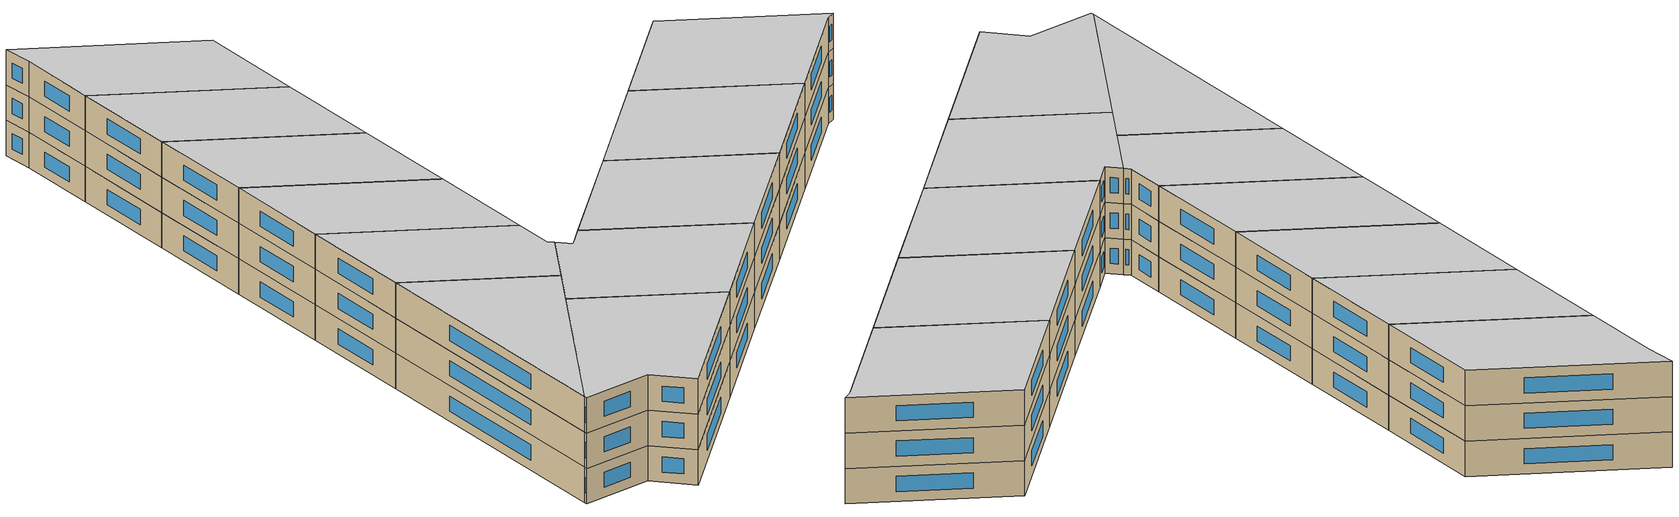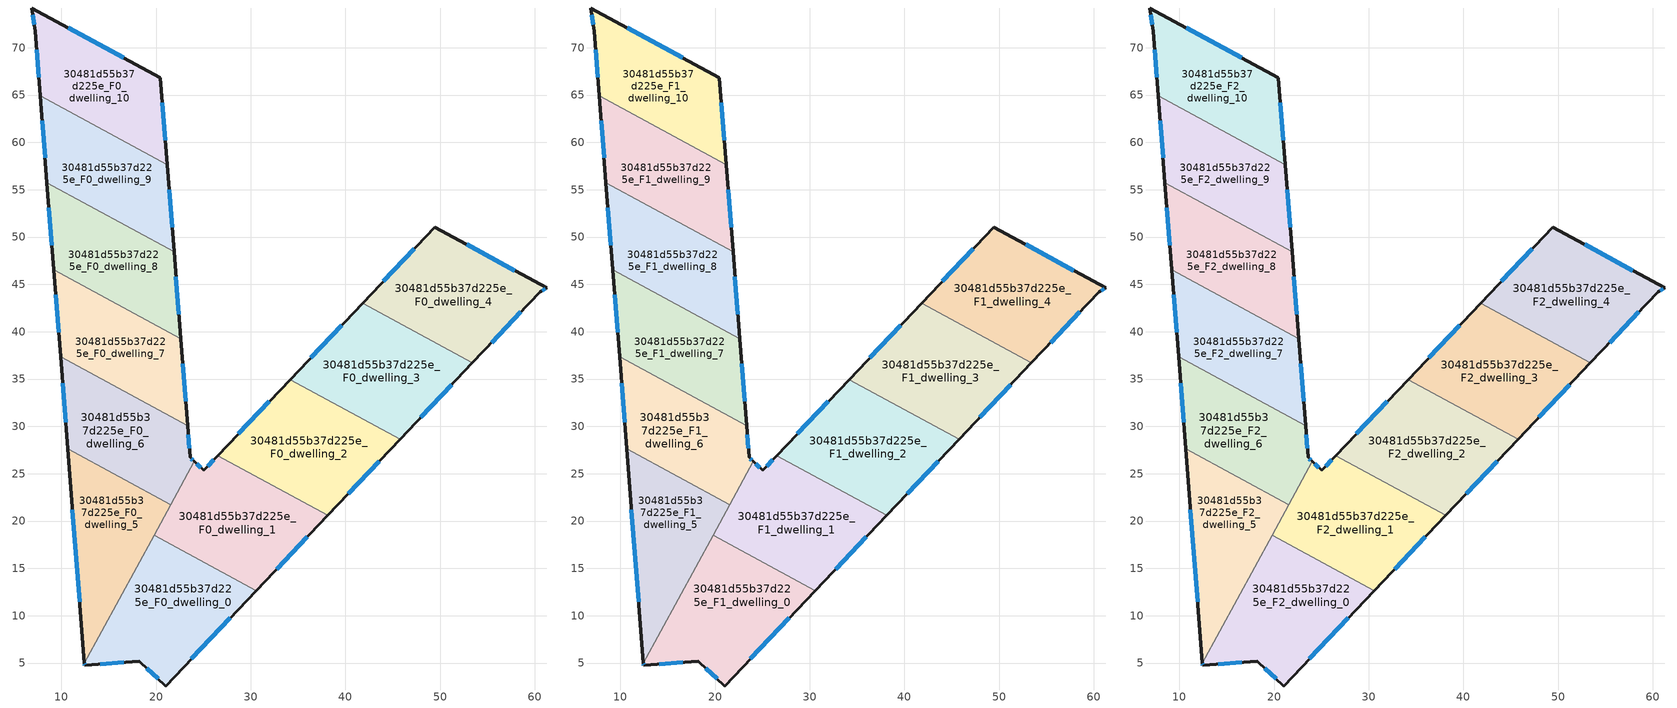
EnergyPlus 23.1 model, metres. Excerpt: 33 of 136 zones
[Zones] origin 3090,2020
30481d55b37d225e_F0_dwelling_0
 floor ground (EU_floor_Construction): 30.56,12.64 20.99,2.57 18.23,5.2 12.45,4.74 12.43,4.97 19.78,18.5 z0
 wall outside (EU_wall_Construction): 12.43,4.97 12.45,4.74 18.23,5.2 20.99,2.57 30.56,12.64 z0:3
 wall to 30481d55b37d225e_F0_dwelling_1 (EU_wall_Construction): 30.56,12.64 19.78,18.5 z0:3
 wall to 30481d55b37d225e_F0_dwelling_5 (EU_wall_Construction): 19.78,18.5 12.43,4.97 z0:3
 window (EU_Window_Construction): 23.73,5.45 27.83,9.77 / 19.02,4.45 20.2,3.32 / 14.1,4.87 16.58,5.07 / 12.43,4.91 12.44,4.81 z0.86:2.14
30481d55b37d225e_F0_dwelling_1
 floor ground (EU_floor_Construction): 38.11,20.59 30.56,12.64 19.78,18.5 24.02,26.31 25.03,25.35 26.5,26.9 z0
 wall outside (EU_wall_Construction): 30.56,12.64 38.11,20.59 / 26.5,26.9 25.03,25.35 24.02,26.31 z0:3
 wall to 30481d55b37d225e_F0_dwelling_2 (EU_wall_Construction): 38.11,20.59 26.5,26.9 z0:3
 wall to 30481d55b37d225e_F0_dwelling_6 (EU_wall_Construction): 24.02,26.31 21.54,21.75 z0:3
 wall to 30481d55b37d225e_F0_dwelling_5 (EU_wall_Construction): 21.54,21.74 19.78,18.5 z0:3
 window (EU_Window_Construction): 32.72,14.92 35.96,18.32 / 24.74,25.62 24.31,26.03 / 26.08,26.46 25.45,25.79 z0.86:2.14
30481d55b37d225e_F0_dwelling_10
 floor ground (EU_floor_Construction): 20.46,66.81 21.18,57.63 7.75,64.92 7.22,71.72 6.85,74.2 z0
 wall outside (EU_wall_Construction): 21.18,57.63 20.46,66.81 6.85,74.2 7.22,71.72 7.75,64.92 z0:3
 wall to 30481d55b37d225e_F0_dwelling_9 (EU_wall_Construction): 7.75,64.92 21.18,57.63 z0:3
 window (EU_Window_Construction): 7.37,69.78 7.6,66.86 / 6.95,73.49 7.11,72.43 / 16.57,68.92 10.74,72.09 / 20.97,60.25 20.67,64.18 z0.86:2.14
30481d55b37d225e_F0_dwelling_2
 floor ground (EU_floor_Construction): 45.77,28.64 38.11,20.59 26.5,26.9 34.15,34.95 z0
 wall outside (EU_wall_Construction): 34.15,34.95 26.5,26.9 / 38.11,20.59 45.77,28.64 z0:3
 wall to 30481d55b37d225e_F0_dwelling_3 (EU_wall_Construction): 45.77,28.64 34.15,34.95 z0:3
 window (EU_Window_Construction): 31.96,32.65 28.68,29.2 / 40.3,22.89 43.58,26.34 z0.86:2.14
30481d55b37d225e_F0_dwelling_3
 floor ground (EU_floor_Construction): 53.42,36.7 45.77,28.64 34.15,34.95 41.8,43.01 z0
 wall outside (EU_wall_Construction): 41.8,43.01 34.15,34.95 / 45.77,28.64 53.42,36.7 z0:3
 wall to 30481d55b37d225e_F0_dwelling_4 (EU_wall_Construction): 53.42,36.7 41.8,43.01 z0:3
 window (EU_Window_Construction): 39.62,40.71 36.34,37.25 / 47.95,30.94 51.23,34.4 z0.86:2.14
30481d55b37d225e_F0_dwelling_4
 floor ground (EU_floor_Construction): 61.28,44.63 60.59,44.24 53.42,36.7 41.8,43.01 49.45,51.06 z0
 wall outside (EU_wall_Construction): 53.42,36.7 60.59,44.24 61.28,44.63 49.45,51.06 41.8,43.01 z0:3
 window (EU_Window_Construction): 55.47,38.85 58.54,42.09 / 47.27,48.76 43.99,45.31 / 57.9,46.47 52.83,49.22 / 60.79,44.35 61.08,44.52 z0.86:2.14
30481d55b37d225e_F0_dwelling_5
 floor ground (EU_floor_Construction): 21.54,21.75 12.43,4.97 10.66,27.66 z0
 wall outside (EU_wall_Construction): 10.66,27.66 12.43,4.97 z0:3
 wall to 30481d55b37d225e_F0_dwelling_6 (EU_wall_Construction): 21.54,21.75 10.66,27.66 z0:3
 window (EU_Window_Construction): 11.16,21.17 11.92,11.45 z0.86:2.14
30481d55b37d225e_F0_dwelling_6
 floor ground (EU_floor_Construction): 23.33,30.04 23.59,26.72 24.02,26.31 21.54,21.75 10.66,27.66 9.9,37.34 z0
 wall outside (EU_wall_Construction): 9.9,37.34 10.66,27.66 / 24.02,26.31 23.59,26.72 23.33,30.04 z0:3
 wall to 30481d55b37d225e_F0_dwelling_7 (EU_wall_Construction): 23.33,30.04 9.9,37.34 z0:3
 window (EU_Window_Construction): 10.12,34.57 10.44,30.42 / 23.51,27.67 23.4,29.09 / 23.89,26.43 23.71,26.6 z0.86:2.14
30481d55b37d225e_F0_dwelling_7
 floor ground (EU_floor_Construction): 22.61,39.24 23.33,30.04 9.9,37.34 9.19,46.53 z0
 wall outside (EU_wall_Construction): 23.33,30.04 22.61,39.24 / 9.19,46.53 9.9,37.34 z0:3
 wall to 30481d55b37d225e_F0_dwelling_8 (EU_wall_Construction): 22.61,39.24 9.19,46.53 z0:3
 window (EU_Window_Construction): 23.12,32.67 22.82,36.61 / 9.39,43.9 9.7,39.96 z0.86:2.14
30481d55b37d225e_F0_dwelling_8
 floor ground (EU_floor_Construction): 21.89,48.43 22.61,39.24 9.19,46.53 8.47,55.73 z0
 wall outside (EU_wall_Construction): 22.61,39.24 21.89,48.43 / 8.47,55.73 9.19,46.53 z0:3
 wall to 30481d55b37d225e_F0_dwelling_9 (EU_wall_Construction): 21.89,48.43 8.47,55.73 z0:3
 window (EU_Window_Construction): 22.41,41.87 22.1,45.81 / 8.67,53.1 8.98,49.16 z0.86:2.14
30481d55b37d225e_F0_dwelling_9
 floor ground (EU_floor_Construction): 21.18,57.63 21.89,48.43 8.47,55.73 7.75,64.92 z0
 wall outside (EU_wall_Construction): 21.89,48.43 21.18,57.63 / 7.75,64.92 8.47,55.73 z0:3
 window (EU_Window_Construction): 21.69,51.06 21.38,55 / 7.96,62.29 8.26,58.35 z0.86:2.14
30481d55b37d225e_F1_dwelling_0
 floor to 30481d55b37d225e_F0_dwelling_0 (EU_floor_Construction): 30.56,12.64 20.99,2.57 18.23,5.2 12.45,4.74 12.43,4.97 19.78,18.5 z3
 wall outside (EU_wall_Construction): 12.43,4.97 12.45,4.74 18.23,5.2 20.99,2.57 30.56,12.64 z3:6
 wall to 30481d55b37d225e_F1_dwelling_1 (EU_wall_Construction): 30.56,12.64 19.78,18.5 z3:6
 wall to 30481d55b37d225e_F1_dwelling_5 (EU_wall_Construction): 19.78,18.5 12.43,4.97 z3:6
 window (EU_Window_Construction): 23.73,5.45 27.83,9.77 / 19.02,4.45 20.2,3.32 / 14.1,4.87 16.58,5.07 / 12.43,4.91 12.44,4.81 z3.86:5.14
30481d55b37d225e_F1_dwelling_1
 floor to 30481d55b37d225e_F0_dwelling_1 (EU_floor_Construction): 38.11,20.59 30.56,12.64 19.78,18.5 24.02,26.31 25.03,25.35 26.5,26.9 z3
 wall outside (EU_wall_Construction): 30.56,12.64 38.11,20.59 / 26.5,26.9 25.03,25.35 24.02,26.31 z3:6
 wall to 30481d55b37d225e_F1_dwelling_2 (EU_wall_Construction): 38.11,20.59 26.5,26.9 z3:6
 wall to 30481d55b37d225e_F1_dwelling_6 (EU_wall_Construction): 24.02,26.31 21.54,21.75 z3:6
 wall to 30481d55b37d225e_F1_dwelling_5 (EU_wall_Construction): 21.54,21.74 19.78,18.5 z3:6
 window (EU_Window_Construction): 32.72,14.92 35.96,18.32 / 24.74,25.62 24.31,26.03 / 26.08,26.46 25.45,25.79 z3.86:5.14
30481d55b37d225e_F1_dwelling_10
 floor to 30481d55b37d225e_F0_dwelling_10 (EU_floor_Construction): 20.46,66.81 21.18,57.63 7.75,64.92 7.22,71.72 6.85,74.2 z3
 wall outside (EU_wall_Construction): 21.18,57.63 20.46,66.81 6.85,74.2 7.22,71.72 7.75,64.92 z3:6
 wall to 30481d55b37d225e_F1_dwelling_9 (EU_wall_Construction): 7.75,64.92 21.18,57.63 z3:6
 window (EU_Window_Construction): 7.37,69.78 7.6,66.86 / 6.95,73.49 7.11,72.43 / 16.57,68.92 10.74,72.09 / 20.97,60.25 20.67,64.18 z3.86:5.14
30481d55b37d225e_F1_dwelling_2
 floor to 30481d55b37d225e_F0_dwelling_2 (EU_floor_Construction): 45.77,28.64 38.11,20.59 26.5,26.9 34.15,34.95 z3
 wall outside (EU_wall_Construction): 34.15,34.95 26.5,26.9 / 38.11,20.59 45.77,28.64 z3:6
 wall to 30481d55b37d225e_F1_dwelling_3 (EU_wall_Construction): 45.77,28.64 34.15,34.95 z3:6
 window (EU_Window_Construction): 31.96,32.65 28.68,29.2 / 40.3,22.89 43.58,26.34 z3.86:5.14
30481d55b37d225e_F1_dwelling_3
 floor to 30481d55b37d225e_F0_dwelling_3 (EU_floor_Construction): 53.42,36.7 45.77,28.64 34.15,34.95 41.8,43.01 z3
 wall outside (EU_wall_Construction): 41.8,43.01 34.15,34.95 / 45.77,28.64 53.42,36.7 z3:6
 wall to 30481d55b37d225e_F1_dwelling_4 (EU_wall_Construction): 53.42,36.7 41.8,43.01 z3:6
 window (EU_Window_Construction): 39.62,40.71 36.34,37.25 / 47.95,30.94 51.23,34.4 z3.86:5.14
30481d55b37d225e_F1_dwelling_4
 floor to 30481d55b37d225e_F0_dwelling_4 (EU_floor_Construction): 61.28,44.63 60.59,44.24 53.42,36.7 41.8,43.01 49.45,51.06 z3
 wall outside (EU_wall_Construction): 53.42,36.7 60.59,44.24 61.28,44.63 49.45,51.06 41.8,43.01 z3:6
 window (EU_Window_Construction): 55.47,38.85 58.54,42.09 / 47.27,48.76 43.99,45.31 / 57.9,46.47 52.83,49.22 / 60.79,44.35 61.08,44.52 z3.86:5.14
30481d55b37d225e_F1_dwelling_5
 floor to 30481d55b37d225e_F0_dwelling_5 (EU_floor_Construction): 21.54,21.75 12.43,4.97 10.66,27.66 z3
 wall outside (EU_wall_Construction): 10.66,27.66 12.43,4.97 z3:6
 wall to 30481d55b37d225e_F1_dwelling_6 (EU_wall_Construction): 21.54,21.75 10.66,27.66 z3:6
 window (EU_Window_Construction): 11.16,21.17 11.92,11.45 z3.86:5.14
30481d55b37d225e_F1_dwelling_6
 floor to 30481d55b37d225e_F0_dwelling_6 (EU_floor_Construction): 23.33,30.04 23.59,26.72 24.02,26.31 21.54,21.75 10.66,27.66 9.9,37.34 z3
 wall outside (EU_wall_Construction): 9.9,37.34 10.66,27.66 / 24.02,26.31 23.59,26.72 23.33,30.04 z3:6
 wall to 30481d55b37d225e_F1_dwelling_7 (EU_wall_Construction): 23.33,30.04 9.9,37.34 z3:6
 window (EU_Window_Construction): 10.12,34.57 10.44,30.42 / 23.51,27.67 23.4,29.09 / 23.89,26.43 23.71,26.6 z3.86:5.14
30481d55b37d225e_F1_dwelling_7
 floor to 30481d55b37d225e_F0_dwelling_7 (EU_floor_Construction): 22.61,39.24 23.33,30.04 9.9,37.34 9.19,46.53 z3
 wall outside (EU_wall_Construction): 23.33,30.04 22.61,39.24 / 9.19,46.53 9.9,37.34 z3:6
 wall to 30481d55b37d225e_F1_dwelling_8 (EU_wall_Construction): 22.61,39.24 9.19,46.53 z3:6
 window (EU_Window_Construction): 23.12,32.67 22.82,36.61 / 9.39,43.9 9.7,39.96 z3.86:5.14
30481d55b37d225e_F1_dwelling_8
 floor to 30481d55b37d225e_F0_dwelling_8 (EU_floor_Construction): 21.89,48.43 22.61,39.24 9.19,46.53 8.47,55.73 z3
 wall outside (EU_wall_Construction): 22.61,39.24 21.89,48.43 / 8.47,55.73 9.19,46.53 z3:6
 wall to 30481d55b37d225e_F1_dwelling_9 (EU_wall_Construction): 21.89,48.43 8.47,55.73 z3:6
 window (EU_Window_Construction): 22.41,41.87 22.1,45.81 / 8.67,53.1 8.98,49.16 z3.86:5.14
30481d55b37d225e_F1_dwelling_9
 floor to 30481d55b37d225e_F0_dwelling_9 (EU_floor_Construction): 21.18,57.63 21.89,48.43 8.47,55.73 7.75,64.92 z3
 wall outside (EU_wall_Construction): 21.89,48.43 21.18,57.63 / 7.75,64.92 8.47,55.73 z3:6
 window (EU_Window_Construction): 21.69,51.06 21.38,55 / 7.96,62.29 8.26,58.35 z3.86:5.14
30481d55b37d225e_F2_dwelling_0
 floor to 30481d55b37d225e_F1_dwelling_0 (EU_floor_Construction): 30.56,12.64 20.99,2.57 18.23,5.2 12.45,4.74 12.43,4.97 19.78,18.5 z6
 wall outside (EU_wall_Construction): 12.43,4.97 12.45,4.74 18.23,5.2 20.99,2.57 30.56,12.64 z6:9
 wall to 30481d55b37d225e_F2_dwelling_1 (EU_wall_Construction): 30.56,12.64 19.78,18.5 z6:9
 wall to 30481d55b37d225e_F2_dwelling_5 (EU_wall_Construction): 19.78,18.5 12.43,4.97 z6:9
 window (EU_Window_Construction): 23.73,5.45 27.83,9.77 / 19.02,4.45 20.2,3.32 / 14.1,4.87 16.58,5.07 / 12.43,4.91 12.44,4.81 z6.86:8.14
 ceiling to 30481d55b37d225e_F3_dwelling_0 (EU_floor_Construction): 20.99,2.57 30.56,12.64 19.78,18.5 12.43,4.97 12.45,4.74 18.23,5.2 z9
30481d55b37d225e_F2_dwelling_1
 floor to 30481d55b37d225e_F1_dwelling_1 (EU_floor_Construction): 38.11,20.59 30.56,12.64 19.78,18.5 24.02,26.31 25.03,25.35 26.5,26.9 z6
 wall outside (EU_wall_Construction): 30.56,12.64 38.11,20.59 / 26.5,26.9 25.03,25.35 24.02,26.31 z6:9
 wall to 30481d55b37d225e_F2_dwelling_2 (EU_wall_Construction): 38.11,20.59 26.5,26.9 z6:9
 wall to 30481d55b37d225e_F2_dwelling_6 (EU_wall_Construction): 24.02,26.31 21.54,21.75 z6:9
 wall to 30481d55b37d225e_F2_dwelling_5 (EU_wall_Construction): 21.54,21.74 19.78,18.5 z6:9
 window (EU_Window_Construction): 32.72,14.92 35.96,18.32 / 24.74,25.62 24.31,26.03 / 26.08,26.46 25.45,25.79 z6.86:8.14
 ceiling to 30481d55b37d225e_F3_dwelling_1 (EU_floor_Construction): 30.56,12.64 38.11,20.59 26.5,26.9 25.03,25.35 24.02,26.31 19.78,18.5 z9
30481d55b37d225e_F2_dwelling_10
 floor to 30481d55b37d225e_F1_dwelling_10 (EU_floor_Construction): 20.46,66.81 21.18,57.63 7.75,64.92 7.22,71.72 6.85,74.2 z6
 wall outside (EU_wall_Construction): 21.18,57.63 20.46,66.81 6.85,74.2 7.22,71.72 7.75,64.92 z6:9
 wall to 30481d55b37d225e_F2_dwelling_9 (EU_wall_Construction): 7.75,64.92 21.18,57.63 z6:9
 window (EU_Window_Construction): 7.37,69.78 7.6,66.86 / 6.95,73.49 7.11,72.43 / 16.57,68.92 10.74,72.09 / 20.97,60.25 20.67,64.18 z6.86:8.14
 ceiling to 30481d55b37d225e_F3_dwelling_10 (EU_floor_Construction): 21.18,57.63 20.46,66.81 6.85,74.2 7.22,71.72 7.75,64.92 z9
30481d55b37d225e_F2_dwelling_2
 floor to 30481d55b37d225e_F1_dwelling_2 (EU_floor_Construction): 45.77,28.64 38.11,20.59 26.5,26.9 34.15,34.95 z6
 wall outside (EU_wall_Construction): 34.15,34.95 26.5,26.9 / 38.11,20.59 45.77,28.64 z6:9
 wall to 30481d55b37d225e_F2_dwelling_3 (EU_wall_Construction): 45.77,28.64 34.15,34.95 z6:9
 window (EU_Window_Construction): 31.96,32.65 28.68,29.2 / 40.3,22.89 43.58,26.34 z6.86:8.14
 ceiling to 30481d55b37d225e_F3_dwelling_2 (EU_floor_Construction): 38.11,20.59 45.77,28.64 34.15,34.95 26.5,26.9 z9
30481d55b37d225e_F2_dwelling_3
 floor to 30481d55b37d225e_F1_dwelling_3 (EU_floor_Construction): 53.42,36.7 45.77,28.64 34.15,34.95 41.8,43.01 z6
 wall outside (EU_wall_Construction): 41.8,43.01 34.15,34.95 / 45.77,28.64 53.42,36.7 z6:9
 wall to 30481d55b37d225e_F2_dwelling_4 (EU_wall_Construction): 53.42,36.7 41.8,43.01 z6:9
 window (EU_Window_Construction): 39.62,40.71 36.34,37.25 / 47.95,30.94 51.23,34.4 z6.86:8.14
 ceiling to 30481d55b37d225e_F3_dwelling_3 (EU_floor_Construction): 45.77,28.64 53.42,36.7 41.8,43.01 34.15,34.95 z9
30481d55b37d225e_F2_dwelling_4
 floor to 30481d55b37d225e_F1_dwelling_4 (EU_floor_Construction): 61.28,44.63 60.59,44.24 53.42,36.7 41.8,43.01 49.45,51.06 z6
 wall outside (EU_wall_Construction): 53.42,36.7 60.59,44.24 61.28,44.63 49.45,51.06 41.8,43.01 z6:9
 window (EU_Window_Construction): 55.47,38.85 58.54,42.09 / 47.27,48.76 43.99,45.31 / 57.9,46.47 52.83,49.22 / 60.79,44.35 61.08,44.52 z6.86:8.14
 ceiling to 30481d55b37d225e_F3_dwelling_4 (EU_floor_Construction): 60.59,44.24 61.28,44.63 49.45,51.06 41.8,43.01 53.42,36.7 z9
30481d55b37d225e_F2_dwelling_5
 floor to 30481d55b37d225e_F1_dwelling_5 (EU_floor_Construction): 21.54,21.75 12.43,4.97 10.66,27.66 z6
 wall outside (EU_wall_Construction): 10.66,27.66 12.43,4.97 z6:9
 wall to 30481d55b37d225e_F2_dwelling_6 (EU_wall_Construction): 21.54,21.75 10.66,27.66 z6:9
 window (EU_Window_Construction): 11.16,21.17 11.92,11.45 z6.86:8.14
 ceiling to 30481d55b37d225e_F3_dwelling_5 (EU_floor_Construction): 12.43,4.97 21.54,21.75 10.66,27.66 z9
30481d55b37d225e_F2_dwelling_6
 floor to 30481d55b37d225e_F1_dwelling_6 (EU_floor_Construction): 23.33,30.04 23.59,26.72 24.02,26.31 21.54,21.75 10.66,27.66 9.9,37.34 z6
 wall outside (EU_wall_Construction): 9.9,37.34 10.66,27.66 / 24.02,26.31 23.59,26.72 23.33,30.04 z6:9
 wall to 30481d55b37d225e_F2_dwelling_7 (EU_wall_Construction): 23.33,30.04 9.9,37.34 z6:9
 window (EU_Window_Construction): 10.12,34.57 10.44,30.42 / 23.51,27.67 23.4,29.09 / 23.89,26.43 23.71,26.6 z6.86:8.14
 ceiling to 30481d55b37d225e_F3_dwelling_6 (EU_floor_Construction): 21.54,21.75 24.02,26.31 23.59,26.72 23.33,30.04 9.9,37.34 10.66,27.66 z9
30481d55b37d225e_F2_dwelling_7
 floor to 30481d55b37d225e_F1_dwelling_7 (EU_floor_Construction): 22.61,39.24 23.33,30.04 9.9,37.34 9.19,46.53 z6
 wall outside (EU_wall_Construction): 23.33,30.04 22.61,39.24 / 9.19,46.53 9.9,37.34 z6:9
 wall to 30481d55b37d225e_F2_dwelling_8 (EU_wall_Construction): 22.61,39.24 9.19,46.53 z6:9
 window (EU_Window_Construction): 23.12,32.67 22.82,36.61 / 9.39,43.9 9.7,39.96 z6.86:8.14
 ceiling to 30481d55b37d225e_F3_dwelling_7 (EU_floor_Construction): 23.33,30.04 22.61,39.24 9.19,46.53 9.9,37.34 z9
30481d55b37d225e_F2_dwelling_8
 floor to 30481d55b37d225e_F1_dwelling_8 (EU_floor_Construction): 21.89,48.43 22.61,39.24 9.19,46.53 8.47,55.73 z6
 wall outside (EU_wall_Construction): 22.61,39.24 21.89,48.43 / 8.47,55.73 9.19,46.53 z6:9
 wall to 30481d55b37d225e_F2_dwelling_9 (EU_wall_Construction): 21.89,48.43 8.47,55.73 z6:9
 window (EU_Window_Construction): 22.41,41.87 22.1,45.81 / 8.67,53.1 8.98,49.16 z6.86:8.14
 ceiling to 30481d55b37d225e_F3_dwelling_8 (EU_floor_Construction): 22.61,39.24 21.89,48.43 8.47,55.73 9.19,46.53 z9
30481d55b37d225e_F2_dwelling_9
 floor to 30481d55b37d225e_F1_dwelling_9 (EU_floor_Construction): 21.18,57.63 21.89,48.43 8.47,55.73 7.75,64.92 z6
 wall outside (EU_wall_Construction): 21.89,48.43 21.18,57.63 / 7.75,64.92 8.47,55.73 z6:9
 window (EU_Window_Construction): 21.69,51.06 21.38,55 / 7.96,62.29 8.26,58.35 z6.86:8.14
 ceiling to 30481d55b37d225e_F3_dwelling_9 (EU_floor_Construction): 21.89,48.43 21.18,57.63 7.75,64.92 8.47,55.73 z9
[Building]
EU S2 Campaign: North Axis=0; Terrain=City; Solar Distribution=FullExterior
[Site:Location]
Helsinki-Vantaa.AP: Latitude=60.317; Longitude=24.963; Time Zone=2; Elevation=54.6
[SizingPeriod:WeatherFileDays]
AnnualSizingPeriod: Begin Month=1; Begin Day of Month=1; End Month=12; End Day of Month=31; Day of Week for Start Day=Monday; Use Weather File Daylight Saving Period=No; Use Weather File Rain and Snow Indicators=No
[MATERIAL]
EU_InternalMass_Material: Roughness=MediumRough; Thickness=0.1; Conductivity=1; Density=1800; Specific Heat=900; Thermal Absorptance=0.9; Solar Absorptance=0.7; Visible Absorptance=0.7
[MATERIAL:NOMASS] Roughness=MediumRough; Thermal Absorptance=0.9; Solar Absorptance=0.7; Visible Absorptance=0.7
Name | Thermal Resistance
EU_wall_NoMass | 5.91765
EU_floor_NoMass | 6.2875
[WINDOWMATERIAL:SIMPLEGLAZINGSYSTEM]
EU_Window_SimpleGlazing: UFactor=0.994035; Solar Heat Gain Coefficient=0.7; Visible Transmittance=0.7
[CONSTRUCTION]
EU_wall_Construction: EU_wall_NoMass
EU_floor_Construction: EU_floor_NoMass
EU_Window_Construction: EU_Window_SimpleGlazing
EU_InternalMass_Construction: EU_InternalMass_Material
[ZONE] Type=1; Multiplier=1; Ceiling Height=autocalculate; Floor Area=autocalculate; Part of Total Floor Area=Yes
Name | Volume
30481d55b37d225e_F0_dwelling_0; 30481d55b37d225e_F1_dwelling_0; 30481d55b37d225e_F2_dwelling_0 | 425.545
30481d55b37d225e_F0_dwelling_1; 30481d55b37d225e_F1_dwelling_1; 30481d55b37d225e_F2_dwelling_1 | 425.562
30481d55b37d225e_F0_dwelling_10; 30481d55b37d225e_F1_dwelling_10; 30481d55b37d225e_F2_dwelling_10 | 354.601
30481d55b37d225e_F0_dwelling_2; 30481d55b37d225e_F1_dwelling_2; 30481d55b37d225e_F2_dwelling_2 | 425.502
30481d55b37d225e_F0_dwelling_3; 30481d55b37d225e_F1_dwelling_3; 30481d55b37d225e_F2_dwelling_3 | 425.591
30481d55b37d225e_F0_dwelling_4; 30481d55b37d225e_F1_dwelling_4; 30481d55b37d225e_F2_dwelling_4 | 425.522
30481d55b37d225e_F0_dwelling_5; 30481d55b37d225e_F1_dwelling_5; 30481d55b37d225e_F2_dwelling_5 | 354.633
30481d55b37d225e_F0_dwelling_6; 30481d55b37d225e_F1_dwelling_6; 30481d55b37d225e_F2_dwelling_6 | 354.612
30481d55b37d225e_F0_dwelling_7; 30481d55b37d225e_F1_dwelling_7; 30481d55b37d225e_F2_dwelling_7 | 354.642
30481d55b37d225e_F0_dwelling_8; 30481d55b37d225e_F1_dwelling_8; 30481d55b37d225e_F2_dwelling_8 | 354.645
30481d55b37d225e_F0_dwelling_9; 30481d55b37d225e_F1_dwelling_9; 30481d55b37d225e_F2_dwelling_9 | 354.669
[INTERNALMASS] Construction=EU_InternalMass_Construction
Name | Zone or ZoneList | Surface Area
30481d55b37d225e_F0_dwelling_0_EU_InternalMass | 30481d55b37d225e_F0_dwelling_0 | 141.848
30481d55b37d225e_F0_dwelling_1_EU_InternalMass | 30481d55b37d225e_F0_dwelling_1 | 141.854
30481d55b37d225e_F0_dwelling_2_EU_InternalMass | 30481d55b37d225e_F0_dwelling_2 | 141.834
30481d55b37d225e_F0_dwelling_3_EU_InternalMass | 30481d55b37d225e_F0_dwelling_3 | 141.864
30481d55b37d225e_F0_dwelling_4_EU_InternalMass | 30481d55b37d225e_F0_dwelling_4 | 141.841
30481d55b37d225e_F0_dwelling_5_EU_InternalMass | 30481d55b37d225e_F0_dwelling_5 | 118.211
30481d55b37d225e_F0_dwelling_6_EU_InternalMass | 30481d55b37d225e_F0_dwelling_6 | 118.204
30481d55b37d225e_F0_dwelling_7_EU_InternalMass | 30481d55b37d225e_F0_dwelling_7 | 118.214
30481d55b37d225e_F0_dwelling_8_EU_InternalMass | 30481d55b37d225e_F0_dwelling_8 | 118.215
30481d55b37d225e_F0_dwelling_9_EU_InternalMass | 30481d55b37d225e_F0_dwelling_9 | 118.223
30481d55b37d225e_F0_dwelling_10_EU_InternalMass | 30481d55b37d225e_F0_dwelling_10 | 118.201
30481d55b37d225e_F1_dwelling_0_EU_InternalMass | 30481d55b37d225e_F1_dwelling_0 | 141.848
30481d55b37d225e_F1_dwelling_1_EU_InternalMass | 30481d55b37d225e_F1_dwelling_1 | 141.854
30481d55b37d225e_F1_dwelling_2_EU_InternalMass | 30481d55b37d225e_F1_dwelling_2 | 141.834
30481d55b37d225e_F1_dwelling_3_EU_InternalMass | 30481d55b37d225e_F1_dwelling_3 | 141.864
30481d55b37d225e_F1_dwelling_4_EU_InternalMass | 30481d55b37d225e_F1_dwelling_4 | 141.841
30481d55b37d225e_F1_dwelling_5_EU_InternalMass | 30481d55b37d225e_F1_dwelling_5 | 118.211
30481d55b37d225e_F1_dwelling_6_EU_InternalMass | 30481d55b37d225e_F1_dwelling_6 | 118.204
30481d55b37d225e_F1_dwelling_7_EU_InternalMass | 30481d55b37d225e_F1_dwelling_7 | 118.214
30481d55b37d225e_F1_dwelling_8_EU_InternalMass | 30481d55b37d225e_F1_dwelling_8 | 118.215
30481d55b37d225e_F1_dwelling_9_EU_InternalMass | 30481d55b37d225e_F1_dwelling_9 | 118.223
30481d55b37d225e_F1_dwelling_10_EU_InternalMass | 30481d55b37d225e_F1_dwelling_10 | 118.201
30481d55b37d225e_F2_dwelling_0_EU_InternalMass | 30481d55b37d225e_F2_dwelling_0 | 141.848
30481d55b37d225e_F2_dwelling_1_EU_InternalMass | 30481d55b37d225e_F2_dwelling_1 | 141.854
30481d55b37d225e_F2_dwelling_2_EU_InternalMass | 30481d55b37d225e_F2_dwelling_2 | 141.834
30481d55b37d225e_F2_dwelling_3_EU_InternalMass | 30481d55b37d225e_F2_dwelling_3 | 141.864
30481d55b37d225e_F2_dwelling_4_EU_InternalMass | 30481d55b37d225e_F2_dwelling_4 | 141.841
30481d55b37d225e_F2_dwelling_5_EU_InternalMass | 30481d55b37d225e_F2_dwelling_5 | 118.211
30481d55b37d225e_F2_dwelling_6_EU_InternalMass | 30481d55b37d225e_F2_dwelling_6 | 118.204
30481d55b37d225e_F2_dwelling_7_EU_InternalMass | 30481d55b37d225e_F2_dwelling_7 | 118.214
30481d55b37d225e_F2_dwelling_8_EU_InternalMass | 30481d55b37d225e_F2_dwelling_8 | 118.215
30481d55b37d225e_F2_dwelling_9_EU_InternalMass | 30481d55b37d225e_F2_dwelling_9 | 118.223
30481d55b37d225e_F2_dwelling_10_EU_InternalMass | 30481d55b37d225e_F2_dwelling_10 | 118.201
[OTHEREQUIPMENT] Fuel Type=Electricity; Design Level Calculation Method=Watts/Area; Power per Zone Floor Area=1; Fraction Latent=0; Fraction Radiant=0; Fraction Lost=0; Carbon Dioxide Generation Rate=0; EndUse Subcategory=EU_Step8_InternalGains
Name | Zone or ZoneList or Space or SpaceList | Schedule
EU_Step8_InternalGain_30481d55b37d225e_F0_dwelling_0_f000 | 30481d55b37d225e_F0_dwelling_0 | EU_Step8_GainSchedule_30481d55b37d225e_F0_dwelling_0_f000
EU_Step8_InternalGain_30481d55b37d225e_F0_dwelling_1_f000 | 30481d55b37d225e_F0_dwelling_1 | EU_Step8_GainSchedule_30481d55b37d225e_F0_dwelling_1_f000
EU_Step8_InternalGain_30481d55b37d225e_F0_dwelling_2_f000 | 30481d55b37d225e_F0_dwelling_2 | EU_Step8_GainSchedule_30481d55b37d225e_F0_dwelling_2_f000
EU_Step8_InternalGain_30481d55b37d225e_F0_dwelling_3_f000 | 30481d55b37d225e_F0_dwelling_3 | EU_Step8_GainSchedule_30481d55b37d225e_F0_dwelling_3_f000
EU_Step8_InternalGain_30481d55b37d225e_F0_dwelling_4_f000 | 30481d55b37d225e_F0_dwelling_4 | EU_Step8_GainSchedule_30481d55b37d225e_F0_dwelling_4_f000
EU_Step8_InternalGain_30481d55b37d225e_F0_dwelling_5_f000 | 30481d55b37d225e_F0_dwelling_5 | EU_Step8_GainSchedule_30481d55b37d225e_F0_dwelling_5_f000
EU_Step8_InternalGain_30481d55b37d225e_F0_dwelling_6_f000 | 30481d55b37d225e_F0_dwelling_6 | EU_Step8_GainSchedule_30481d55b37d225e_F0_dwelling_6_f000
EU_Step8_InternalGain_30481d55b37d225e_F0_dwelling_7_f000 | 30481d55b37d225e_F0_dwelling_7 | EU_Step8_GainSchedule_30481d55b37d225e_F0_dwelling_7_f000
EU_Step8_InternalGain_30481d55b37d225e_F0_dwelling_8_f000 | 30481d55b37d225e_F0_dwelling_8 | EU_Step8_GainSchedule_30481d55b37d225e_F0_dwelling_8_f000
EU_Step8_InternalGain_30481d55b37d225e_F0_dwelling_9_f000 | 30481d55b37d225e_F0_dwelling_9 | EU_Step8_GainSchedule_30481d55b37d225e_F0_dwelling_9_f000
EU_Step8_InternalGain_30481d55b37d225e_F0_dwelling_10_f000 | 30481d55b37d225e_F0_dwelling_10 | EU_Step8_GainSchedule_30481d55b37d225e_F0_dwelling_10_f000
EU_Step8_InternalGain_30481d55b37d225e_F1_dwelling_0_f000 | 30481d55b37d225e_F1_dwelling_0 | EU_Step8_GainSchedule_30481d55b37d225e_F1_dwelling_0_f000
EU_Step8_InternalGain_30481d55b37d225e_F1_dwelling_1_f000 | 30481d55b37d225e_F1_dwelling_1 | EU_Step8_GainSchedule_30481d55b37d225e_F1_dwelling_1_f000
EU_Step8_InternalGain_30481d55b37d225e_F1_dwelling_2_f000 | 30481d55b37d225e_F1_dwelling_2 | EU_Step8_GainSchedule_30481d55b37d225e_F1_dwelling_2_f000
EU_Step8_InternalGain_30481d55b37d225e_F1_dwelling_3_f000 | 30481d55b37d225e_F1_dwelling_3 | EU_Step8_GainSchedule_30481d55b37d225e_F1_dwelling_3_f000
EU_Step8_InternalGain_30481d55b37d225e_F1_dwelling_4_f000 | 30481d55b37d225e_F1_dwelling_4 | EU_Step8_GainSchedule_30481d55b37d225e_F1_dwelling_4_f000
EU_Step8_InternalGain_30481d55b37d225e_F1_dwelling_5_f000 | 30481d55b37d225e_F1_dwelling_5 | EU_Step8_GainSchedule_30481d55b37d225e_F1_dwelling_5_f000
EU_Step8_InternalGain_30481d55b37d225e_F1_dwelling_6_f000 | 30481d55b37d225e_F1_dwelling_6 | EU_Step8_GainSchedule_30481d55b37d225e_F1_dwelling_6_f000
EU_Step8_InternalGain_30481d55b37d225e_F1_dwelling_7_f000 | 30481d55b37d225e_F1_dwelling_7 | EU_Step8_GainSchedule_30481d55b37d225e_F1_dwelling_7_f000
EU_Step8_InternalGain_30481d55b37d225e_F1_dwelling_8_f000 | 30481d55b37d225e_F1_dwelling_8 | EU_Step8_GainSchedule_30481d55b37d225e_F1_dwelling_8_f000
EU_Step8_InternalGain_30481d55b37d225e_F1_dwelling_9_f000 | 30481d55b37d225e_F1_dwelling_9 | EU_Step8_GainSchedule_30481d55b37d225e_F1_dwelling_9_f000
EU_Step8_InternalGain_30481d55b37d225e_F1_dwelling_10_f000 | 30481d55b37d225e_F1_dwelling_10 | EU_Step8_GainSchedule_30481d55b37d225e_F1_dwelling_10_f000
EU_Step8_InternalGain_30481d55b37d225e_F2_dwelling_0_f000 | 30481d55b37d225e_F2_dwelling_0 | EU_Step8_GainSchedule_30481d55b37d225e_F2_dwelling_0_f000
EU_Step8_InternalGain_30481d55b37d225e_F2_dwelling_1_f000 | 30481d55b37d225e_F2_dwelling_1 | EU_Step8_GainSchedule_30481d55b37d225e_F2_dwelling_1_f000
EU_Step8_InternalGain_30481d55b37d225e_F2_dwelling_2_f000 | 30481d55b37d225e_F2_dwelling_2 | EU_Step8_GainSchedule_30481d55b37d225e_F2_dwelling_2_f000
EU_Step8_InternalGain_30481d55b37d225e_F2_dwelling_3_f000 | 30481d55b37d225e_F2_dwelling_3 | EU_Step8_GainSchedule_30481d55b37d225e_F2_dwelling_3_f000
EU_Step8_InternalGain_30481d55b37d225e_F2_dwelling_4_f000 | 30481d55b37d225e_F2_dwelling_4 | EU_Step8_GainSchedule_30481d55b37d225e_F2_dwelling_4_f000
EU_Step8_InternalGain_30481d55b37d225e_F2_dwelling_5_f000 | 30481d55b37d225e_F2_dwelling_5 | EU_Step8_GainSchedule_30481d55b37d225e_F2_dwelling_5_f000
EU_Step8_InternalGain_30481d55b37d225e_F2_dwelling_6_f000 | 30481d55b37d225e_F2_dwelling_6 | EU_Step8_GainSchedule_30481d55b37d225e_F2_dwelling_6_f000
EU_Step8_InternalGain_30481d55b37d225e_F2_dwelling_7_f000 | 30481d55b37d225e_F2_dwelling_7 | EU_Step8_GainSchedule_30481d55b37d225e_F2_dwelling_7_f000
EU_Step8_InternalGain_30481d55b37d225e_F2_dwelling_8_f000 | 30481d55b37d225e_F2_dwelling_8 | EU_Step8_GainSchedule_30481d55b37d225e_F2_dwelling_8_f000
EU_Step8_InternalGain_30481d55b37d225e_F2_dwelling_9_f000 | 30481d55b37d225e_F2_dwelling_9 | EU_Step8_GainSchedule_30481d55b37d225e_F2_dwelling_9_f000
EU_Step8_InternalGain_30481d55b37d225e_F2_dwelling_10_f000 | 30481d55b37d225e_F2_dwelling_10 | EU_Step8_GainSchedule_30481d55b37d225e_F2_dwelling_10_f000
[ZONEVENTILATION:DESIGNFLOWRATE] Schedule=EU_AlwaysOn; Design Flow Rate Calculation Method=AirChanges/Hour; Air Changes per Hour=0.596421; Ventilation Type=Natural; Fan Pressure Rise=0; Fan Total Efficiency=1; Constant Term Coefficient=1; Temperature Term Coefficient=0; Velocity Term Coefficient=0; Velocity Squared Term Coefficient=0; Minimum Indoor Temperature=-100; Maximum Indoor Temperature=100; Delta Temperature=-100; Minimum Outdoor Temperature=-100; Maximum Outdoor Temperature=100; Maximum Wind Speed=40
Name | Zone or ZoneList or Space or SpaceList
EU_ConstantAir_30481d55b37d225e_F0_dwelling_0 | 30481d55b37d225e_F0_dwelling_0
EU_ConstantAir_30481d55b37d225e_F0_dwelling_1 | 30481d55b37d225e_F0_dwelling_1
EU_ConstantAir_30481d55b37d225e_F0_dwelling_2 | 30481d55b37d225e_F0_dwelling_2
EU_ConstantAir_30481d55b37d225e_F0_dwelling_3 | 30481d55b37d225e_F0_dwelling_3
EU_ConstantAir_30481d55b37d225e_F0_dwelling_4 | 30481d55b37d225e_F0_dwelling_4
EU_ConstantAir_30481d55b37d225e_F0_dwelling_5 | 30481d55b37d225e_F0_dwelling_5
EU_ConstantAir_30481d55b37d225e_F0_dwelling_6 | 30481d55b37d225e_F0_dwelling_6
EU_ConstantAir_30481d55b37d225e_F0_dwelling_7 | 30481d55b37d225e_F0_dwelling_7
EU_ConstantAir_30481d55b37d225e_F0_dwelling_8 | 30481d55b37d225e_F0_dwelling_8
EU_ConstantAir_30481d55b37d225e_F0_dwelling_9 | 30481d55b37d225e_F0_dwelling_9
EU_ConstantAir_30481d55b37d225e_F0_dwelling_10 | 30481d55b37d225e_F0_dwelling_10
EU_ConstantAir_30481d55b37d225e_F1_dwelling_0 | 30481d55b37d225e_F1_dwelling_0
EU_ConstantAir_30481d55b37d225e_F1_dwelling_1 | 30481d55b37d225e_F1_dwelling_1
EU_ConstantAir_30481d55b37d225e_F1_dwelling_2 | 30481d55b37d225e_F1_dwelling_2
EU_ConstantAir_30481d55b37d225e_F1_dwelling_3 | 30481d55b37d225e_F1_dwelling_3
EU_ConstantAir_30481d55b37d225e_F1_dwelling_4 | 30481d55b37d225e_F1_dwelling_4
EU_ConstantAir_30481d55b37d225e_F1_dwelling_5 | 30481d55b37d225e_F1_dwelling_5
EU_ConstantAir_30481d55b37d225e_F1_dwelling_6 | 30481d55b37d225e_F1_dwelling_6
EU_ConstantAir_30481d55b37d225e_F1_dwelling_7 | 30481d55b37d225e_F1_dwelling_7
EU_ConstantAir_30481d55b37d225e_F1_dwelling_8 | 30481d55b37d225e_F1_dwelling_8
EU_ConstantAir_30481d55b37d225e_F1_dwelling_9 | 30481d55b37d225e_F1_dwelling_9
EU_ConstantAir_30481d55b37d225e_F1_dwelling_10 | 30481d55b37d225e_F1_dwelling_10
EU_ConstantAir_30481d55b37d225e_F2_dwelling_0 | 30481d55b37d225e_F2_dwelling_0
EU_ConstantAir_30481d55b37d225e_F2_dwelling_1 | 30481d55b37d225e_F2_dwelling_1
EU_ConstantAir_30481d55b37d225e_F2_dwelling_2 | 30481d55b37d225e_F2_dwelling_2
EU_ConstantAir_30481d55b37d225e_F2_dwelling_3 | 30481d55b37d225e_F2_dwelling_3
EU_ConstantAir_30481d55b37d225e_F2_dwelling_4 | 30481d55b37d225e_F2_dwelling_4
EU_ConstantAir_30481d55b37d225e_F2_dwelling_5 | 30481d55b37d225e_F2_dwelling_5
EU_ConstantAir_30481d55b37d225e_F2_dwelling_6 | 30481d55b37d225e_F2_dwelling_6
EU_ConstantAir_30481d55b37d225e_F2_dwelling_7 | 30481d55b37d225e_F2_dwelling_7
EU_ConstantAir_30481d55b37d225e_F2_dwelling_8 | 30481d55b37d225e_F2_dwelling_8
EU_ConstantAir_30481d55b37d225e_F2_dwelling_9 | 30481d55b37d225e_F2_dwelling_9
EU_ConstantAir_30481d55b37d225e_F2_dwelling_10 | 30481d55b37d225e_F2_dwelling_10
[HVACTEMPLATE:THERMOSTAT] Constant Heating Setpoint=20; Constant Cooling Setpoint=50
EU_HeatOnly_30481d55b37d225e_F0_dwelling_0; EU_HeatOnly_30481d55b37d225e_F0_dwelling_1; EU_HeatOnly_30481d55b37d225e_F0_dwelling_2; EU_HeatOnly_30481d55b37d225e_F0_dwelling_3; EU_HeatOnly_30481d55b37d225e_F0_dwelling_4; EU_HeatOnly_30481d55b37d225e_F0_dwelling_5; EU_HeatOnly_30481d55b37d225e_F0_dwelling_6; EU_HeatOnly_30481d55b37d225e_F0_dwelling_7; EU_HeatOnly_30481d55b37d225e_F0_dwelling_8; EU_HeatOnly_30481d55b37d225e_F0_dwelling_9; EU_HeatOnly_30481d55b37d225e_F0_dwelling_10; EU_HeatOnly_30481d55b37d225e_F1_dwelling_0; EU_HeatOnly_30481d55b37d225e_F1_dwelling_1; EU_HeatOnly_30481d55b37d225e_F1_dwelling_2; EU_HeatOnly_30481d55b37d225e_F1_dwelling_3; EU_HeatOnly_30481d55b37d225e_F1_dwelling_4; EU_HeatOnly_30481d55b37d225e_F1_dwelling_5; EU_HeatOnly_30481d55b37d225e_F1_dwelling_6; EU_HeatOnly_30481d55b37d225e_F1_dwelling_7; EU_HeatOnly_30481d55b37d225e_F1_dwelling_8; EU_HeatOnly_30481d55b37d225e_F1_dwelling_9; EU_HeatOnly_30481d55b37d225e_F1_dwelling_10; EU_HeatOnly_30481d55b37d225e_F2_dwelling_0; EU_HeatOnly_30481d55b37d225e_F2_dwelling_1; EU_HeatOnly_30481d55b37d225e_F2_dwelling_2; EU_HeatOnly_30481d55b37d225e_F2_dwelling_3; EU_HeatOnly_30481d55b37d225e_F2_dwelling_4; EU_HeatOnly_30481d55b37d225e_F2_dwelling_5; EU_HeatOnly_30481d55b37d225e_F2_dwelling_6; EU_HeatOnly_30481d55b37d225e_F2_dwelling_7; EU_HeatOnly_30481d55b37d225e_F2_dwelling_8; EU_HeatOnly_30481d55b37d225e_F2_dwelling_9; EU_HeatOnly_30481d55b37d225e_F2_dwelling_10; EU_HeatOnly_30481d55b37d225e_F3_dwelling_0; EU_HeatOnly_30481d55b37d225e_F3_dwelling_1; EU_HeatOnly_30481d55b37d225e_F3_dwelling_2; EU_HeatOnly_30481d55b37d225e_F3_dwelling_3; EU_HeatOnly_30481d55b37d225e_F3_dwelling_4; EU_HeatOnly_30481d55b37d225e_F3_dwelling_5; EU_HeatOnly_30481d55b37d225e_F3_dwelling_6; EU_HeatOnly_30481d55b37d225e_F3_dwelling_7; EU_HeatOnly_30481d55b37d225e_F3_dwelling_8; EU_HeatOnly_30481d55b37d225e_F3_dwelling_9; EU_HeatOnly_30481d55b37d225e_F3_dwelling_10; EU_HeatOnly_30481d55b37d225e_F4_dwelling_0; EU_HeatOnly_30481d55b37d225e_F4_dwelling_1
[HVACTEMPLATE:ZONE:IDEALLOADSAIRSYSTEM] System Availability Schedule=EU_AlwaysOn; Maximum Heating Supply Air Temperature=50; Minimum Cooling Supply Air Temperature=13; Maximum Heating Supply Air Humidity Ratio=0.0156; Minimum Cooling Supply Air Humidity Ratio=0.0077; Heating Limit=NoLimit; Cooling Limit=NoLimit; Heating Availability Schedule=EU_AlwaysOn; Cooling Availability Schedule=EU_CoolingOff; Dehumidification Control Type=ConstantSensibleHeatRatio; Cooling Sensible Heat Ratio=0.7; Dehumidification Setpoint=60; Humidification Control Type=None; Humidification Setpoint=30; Outdoor Air Method=None; Outdoor Air Flow Rate per Person=0.00944; Outdoor Air Flow Rate per Zone Floor Area=0; Outdoor Air Flow Rate per Zone=0; Demand Controlled Ventilation Type=None; Outdoor Air Economizer Type=NoEconomizer; Heat Recovery Type=None; Sensible Heat Recovery Effectiveness=0.7; Latent Heat Recovery Effectiveness=0.65
Name | Template Thermostat
30481d55b37d225e_F0_dwelling_0 | EU_HeatOnly_30481d55b37d225e_F0_dwelling_0
30481d55b37d225e_F0_dwelling_1 | EU_HeatOnly_30481d55b37d225e_F0_dwelling_1
30481d55b37d225e_F0_dwelling_2 | EU_HeatOnly_30481d55b37d225e_F0_dwelling_2
30481d55b37d225e_F0_dwelling_3 | EU_HeatOnly_30481d55b37d225e_F0_dwelling_3
30481d55b37d225e_F0_dwelling_4 | EU_HeatOnly_30481d55b37d225e_F0_dwelling_4
30481d55b37d225e_F0_dwelling_5 | EU_HeatOnly_30481d55b37d225e_F0_dwelling_5
30481d55b37d225e_F0_dwelling_6 | EU_HeatOnly_30481d55b37d225e_F0_dwelling_6
30481d55b37d225e_F0_dwelling_7 | EU_HeatOnly_30481d55b37d225e_F0_dwelling_7
30481d55b37d225e_F0_dwelling_8 | EU_HeatOnly_30481d55b37d225e_F0_dwelling_8
30481d55b37d225e_F0_dwelling_9 | EU_HeatOnly_30481d55b37d225e_F0_dwelling_9
30481d55b37d225e_F0_dwelling_10 | EU_HeatOnly_30481d55b37d225e_F0_dwelling_10
30481d55b37d225e_F1_dwelling_0 | EU_HeatOnly_30481d55b37d225e_F1_dwelling_0
30481d55b37d225e_F1_dwelling_1 | EU_HeatOnly_30481d55b37d225e_F1_dwelling_1
30481d55b37d225e_F1_dwelling_2 | EU_HeatOnly_30481d55b37d225e_F1_dwelling_2
30481d55b37d225e_F1_dwelling_3 | EU_HeatOnly_30481d55b37d225e_F1_dwelling_3
30481d55b37d225e_F1_dwelling_4 | EU_HeatOnly_30481d55b37d225e_F1_dwelling_4
30481d55b37d225e_F1_dwelling_5 | EU_HeatOnly_30481d55b37d225e_F1_dwelling_5
30481d55b37d225e_F1_dwelling_6 | EU_HeatOnly_30481d55b37d225e_F1_dwelling_6
30481d55b37d225e_F1_dwelling_7 | EU_HeatOnly_30481d55b37d225e_F1_dwelling_7
30481d55b37d225e_F1_dwelling_8 | EU_HeatOnly_30481d55b37d225e_F1_dwelling_8
30481d55b37d225e_F1_dwelling_9 | EU_HeatOnly_30481d55b37d225e_F1_dwelling_9
30481d55b37d225e_F1_dwelling_10 | EU_HeatOnly_30481d55b37d225e_F1_dwelling_10
30481d55b37d225e_F2_dwelling_0 | EU_HeatOnly_30481d55b37d225e_F2_dwelling_0
30481d55b37d225e_F2_dwelling_1 | EU_HeatOnly_30481d55b37d225e_F2_dwelling_1
30481d55b37d225e_F2_dwelling_2 | EU_HeatOnly_30481d55b37d225e_F2_dwelling_2
30481d55b37d225e_F2_dwelling_3 | EU_HeatOnly_30481d55b37d225e_F2_dwelling_3
30481d55b37d225e_F2_dwelling_4 | EU_HeatOnly_30481d55b37d225e_F2_dwelling_4
30481d55b37d225e_F2_dwelling_5 | EU_HeatOnly_30481d55b37d225e_F2_dwelling_5
30481d55b37d225e_F2_dwelling_6 | EU_HeatOnly_30481d55b37d225e_F2_dwelling_6
30481d55b37d225e_F2_dwelling_7 | EU_HeatOnly_30481d55b37d225e_F2_dwelling_7
30481d55b37d225e_F2_dwelling_8 | EU_HeatOnly_30481d55b37d225e_F2_dwelling_8
30481d55b37d225e_F2_dwelling_9 | EU_HeatOnly_30481d55b37d225e_F2_dwelling_9
30481d55b37d225e_F2_dwelling_10 | EU_HeatOnly_30481d55b37d225e_F2_dwelling_10
[SIZING:ZONE] Zone Cooling Design Supply Air Temperature Input Method=SupplyAirTemperature; Zone Cooling Design Supply Air Temperature=13; Zone Heating Design Supply Air Temperature Input Method=SupplyAirTemperature; Zone Heating Design Supply Air Temperature=50; Zone Cooling Design Supply Air Humidity Ratio=0.008; Zone Heating Design Supply Air Humidity Ratio=0.008; Cooling Design Air Flow Method=DesignDay; Cooling Design Air Flow Rate=0; Cooling Minimum Air Flow per Zone Floor Area=0.000762; Cooling Minimum Air Flow=0; Cooling Minimum Air Flow Fraction=0.2; Heating Design Air Flow Method=DesignDay; Heating Design Air Flow Rate=0; Heating Maximum Air Flow per Zone Floor Area=0.002032; Heating Maximum Air Flow=0.141576; Heating Maximum Air Flow Fraction=0.3; Account for Dedicated Outdoor Air System=No; Dedicated Outdoor Air System Control Strategy=NeutralSupplyAir; Dedicated Outdoor Air Low Setpoint Temperature for Design=autosize; Dedicated Outdoor Air High Setpoint Temperature for Design=autosize; Zone Load Sizing Method=Sensible Load Only No Latent Load; Zone Latent Cooling Design Supply Air Humidity Ratio Input Method=HumidityRatioDifference; Zone Cooling Design Supply Air Humidity Ratio Difference=0.005; Zone Latent Heating Design Supply Air Humidity Ratio Input Method=HumidityRatioDifference; Zone Humidification Design Supply Air Humidity Ratio Difference=0.005
30481d55b37d225e_F0_dwelling_0; 30481d55b37d225e_F0_dwelling_1; 30481d55b37d225e_F0_dwelling_2; 30481d55b37d225e_F0_dwelling_3; 30481d55b37d225e_F0_dwelling_4; 30481d55b37d225e_F0_dwelling_5; 30481d55b37d225e_F0_dwelling_6; 30481d55b37d225e_F0_dwelling_7; 30481d55b37d225e_F0_dwelling_8; 30481d55b37d225e_F0_dwelling_9; 30481d55b37d225e_F0_dwelling_10; 30481d55b37d225e_F1_dwelling_0; 30481d55b37d225e_F1_dwelling_1; 30481d55b37d225e_F1_dwelling_2; 30481d55b37d225e_F1_dwelling_3; 30481d55b37d225e_F1_dwelling_4; 30481d55b37d225e_F1_dwelling_5; 30481d55b37d225e_F1_dwelling_6; 30481d55b37d225e_F1_dwelling_7; 30481d55b37d225e_F1_dwelling_8; 30481d55b37d225e_F1_dwelling_9; 30481d55b37d225e_F1_dwelling_10; 30481d55b37d225e_F2_dwelling_0; 30481d55b37d225e_F2_dwelling_1; 30481d55b37d225e_F2_dwelling_2; 30481d55b37d225e_F2_dwelling_3; 30481d55b37d225e_F2_dwelling_4; 30481d55b37d225e_F2_dwelling_5; 30481d55b37d225e_F2_dwelling_6; 30481d55b37d225e_F2_dwelling_7; 30481d55b37d225e_F2_dwelling_8; 30481d55b37d225e_F2_dwelling_9; 30481d55b37d225e_F2_dwelling_10
[SCHEDULE:CONSTANT]
Name | Hourly Value
EU_AlwaysOn | 1
EU_CoolingOff | 0
[SCHEDULE:FILE] Column Number=1; Rows to Skip at Top=0; Number of Hours of Data=8760; Column Separator=Comma; Interpolate to Timestep=No; Minutes per Item=60; Adjust Schedule for Daylight Savings=Yes
Name | File
EU_Step8_GainSchedule_30481d55b37d225e_F0_dwelling_0_f000 | ../../schedules/30481d55b37d225e/30481d55b37d225e_F0_dwelling_0_f000_gain.csv
EU_Step8_GainSchedule_30481d55b37d225e_F0_dwelling_1_f000 | ../../schedules/30481d55b37d225e/30481d55b37d225e_F0_dwelling_1_f000_gain.csv
EU_Step8_GainSchedule_30481d55b37d225e_F0_dwelling_2_f000 | ../../schedules/30481d55b37d225e/30481d55b37d225e_F0_dwelling_2_f000_gain.csv
EU_Step8_GainSchedule_30481d55b37d225e_F0_dwelling_3_f000 | ../../schedules/30481d55b37d225e/30481d55b37d225e_F0_dwelling_3_f000_gain.csv
EU_Step8_GainSchedule_30481d55b37d225e_F0_dwelling_4_f000 | ../../schedules/30481d55b37d225e/30481d55b37d225e_F0_dwelling_4_f000_gain.csv
EU_Step8_GainSchedule_30481d55b37d225e_F0_dwelling_5_f000 | ../../schedules/30481d55b37d225e/30481d55b37d225e_F0_dwelling_5_f000_gain.csv
EU_Step8_GainSchedule_30481d55b37d225e_F0_dwelling_6_f000 | ../../schedules/30481d55b37d225e/30481d55b37d225e_F0_dwelling_6_f000_gain.csv
EU_Step8_GainSchedule_30481d55b37d225e_F0_dwelling_7_f000 | ../../schedules/30481d55b37d225e/30481d55b37d225e_F0_dwelling_7_f000_gain.csv
EU_Step8_GainSchedule_30481d55b37d225e_F0_dwelling_8_f000 | ../../schedules/30481d55b37d225e/30481d55b37d225e_F0_dwelling_8_f000_gain.csv
EU_Step8_GainSchedule_30481d55b37d225e_F0_dwelling_9_f000 | ../../schedules/30481d55b37d225e/30481d55b37d225e_F0_dwelling_9_f000_gain.csv
EU_Step8_GainSchedule_30481d55b37d225e_F0_dwelling_10_f000 | ../../schedules/30481d55b37d225e/30481d55b37d225e_F0_dwelling_10_f000_gain.csv
EU_Step8_GainSchedule_30481d55b37d225e_F1_dwelling_0_f000 | ../../schedules/30481d55b37d225e/30481d55b37d225e_F1_dwelling_0_f000_gain.csv
EU_Step8_GainSchedule_30481d55b37d225e_F1_dwelling_1_f000 | ../../schedules/30481d55b37d225e/30481d55b37d225e_F1_dwelling_1_f000_gain.csv
EU_Step8_GainSchedule_30481d55b37d225e_F1_dwelling_2_f000 | ../../schedules/30481d55b37d225e/30481d55b37d225e_F1_dwelling_2_f000_gain.csv
EU_Step8_GainSchedule_30481d55b37d225e_F1_dwelling_3_f000 | ../../schedules/30481d55b37d225e/30481d55b37d225e_F1_dwelling_3_f000_gain.csv
EU_Step8_GainSchedule_30481d55b37d225e_F1_dwelling_4_f000 | ../../schedules/30481d55b37d225e/30481d55b37d225e_F1_dwelling_4_f000_gain.csv
EU_Step8_GainSchedule_30481d55b37d225e_F1_dwelling_5_f000 | ../../schedules/30481d55b37d225e/30481d55b37d225e_F1_dwelling_5_f000_gain.csv
EU_Step8_GainSchedule_30481d55b37d225e_F1_dwelling_6_f000 | ../../schedules/30481d55b37d225e/30481d55b37d225e_F1_dwelling_6_f000_gain.csv
EU_Step8_GainSchedule_30481d55b37d225e_F1_dwelling_7_f000 | ../../schedules/30481d55b37d225e/30481d55b37d225e_F1_dwelling_7_f000_gain.csv
EU_Step8_GainSchedule_30481d55b37d225e_F1_dwelling_8_f000 | ../../schedules/30481d55b37d225e/30481d55b37d225e_F1_dwelling_8_f000_gain.csv
EU_Step8_GainSchedule_30481d55b37d225e_F1_dwelling_9_f000 | ../../schedules/30481d55b37d225e/30481d55b37d225e_F1_dwelling_9_f000_gain.csv
EU_Step8_GainSchedule_30481d55b37d225e_F1_dwelling_10_f000 | ../../schedules/30481d55b37d225e/30481d55b37d225e_F1_dwelling_10_f000_gain.csv
EU_Step8_GainSchedule_30481d55b37d225e_F2_dwelling_0_f000 | ../../schedules/30481d55b37d225e/30481d55b37d225e_F2_dwelling_0_f000_gain.csv
EU_Step8_GainSchedule_30481d55b37d225e_F2_dwelling_1_f000 | ../../schedules/30481d55b37d225e/30481d55b37d225e_F2_dwelling_1_f000_gain.csv
EU_Step8_GainSchedule_30481d55b37d225e_F2_dwelling_2_f000 | ../../schedules/30481d55b37d225e/30481d55b37d225e_F2_dwelling_2_f000_gain.csv
EU_Step8_GainSchedule_30481d55b37d225e_F2_dwelling_3_f000 | ../../schedules/30481d55b37d225e/30481d55b37d225e_F2_dwelling_3_f000_gain.csv
EU_Step8_GainSchedule_30481d55b37d225e_F2_dwelling_4_f000 | ../../schedules/30481d55b37d225e/30481d55b37d225e_F2_dwelling_4_f000_gain.csv
EU_Step8_GainSchedule_30481d55b37d225e_F2_dwelling_5_f000 | ../../schedules/30481d55b37d225e/30481d55b37d225e_F2_dwelling_5_f000_gain.csv
EU_Step8_GainSchedule_30481d55b37d225e_F2_dwelling_6_f000 | ../../schedules/30481d55b37d225e/30481d55b37d225e_F2_dwelling_6_f000_gain.csv
EU_Step8_GainSchedule_30481d55b37d225e_F2_dwelling_7_f000 | ../../schedules/30481d55b37d225e/30481d55b37d225e_F2_dwelling_7_f000_gain.csv
EU_Step8_GainSchedule_30481d55b37d225e_F2_dwelling_8_f000 | ../../schedules/30481d55b37d225e/30481d55b37d225e_F2_dwelling_8_f000_gain.csv
EU_Step8_GainSchedule_30481d55b37d225e_F2_dwelling_9_f000 | ../../schedules/30481d55b37d225e/30481d55b37d225e_F2_dwelling_9_f000_gain.csv
EU_Step8_GainSchedule_30481d55b37d225e_F2_dwelling_10_f000 | ../../schedules/30481d55b37d225e/30481d55b37d225e_F2_dwelling_10_f000_gain.csv
